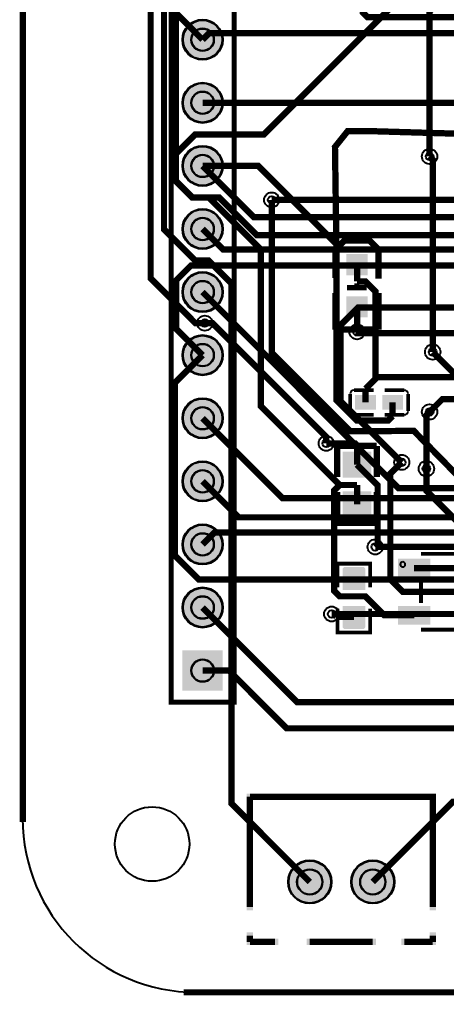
# Model space of a CAD drawing. Header units: millimetres. Extents: x -90 to -2, y -24 to 97.
# Drawn here: x -89.8 to -72.6, y -24.13 to 15.16 of the extents above; entities that cross this region are included whole.
import ezdxf

# ---------------------------------------------------------------- set-up
doc = ezdxf.new("R2010")
doc.units = ezdxf.units.MM
for name, color, linetype, true_color in [('BoardOutLine', 7, 'Continuous', 0xff00ff), ('BottomLayer', 7, 'Continuous', 0x0000ff), ('BottomSolderMaskLayer', 7, 'Continuous', 0xaa00ff), ('Document', 7, 'Continuous', 0xffffff), ('Hole', 7, 'Continuous', 0x222222), ('Multi-Layer', 7, 'Continuous', 0xc0c0c0), ('TopLayer', 7, 'Continuous', 0xff0000), ('TopPasteMaskLayer', 7, 'Continuous', 0x808080), ('TopSilkLayer', 7, 'Continuous', 0xffcc00), ('TopSolderMaskLayer', 7, 'Continuous', 0x800080)]:
    doc.layers.add(name, color=color, linetype=linetype, true_color=true_color)

msp = doc.modelspace()

# ---------------------------------------------------------------- hatches: boundary and pattern name
at = {"layer": 'BottomSolderMaskLayer'}
for points in [[(-83.236, 14.351, 1), (-81.61, 14.351, 1)], [(-83.236, 11.811, 1), (-81.61, 11.811, 1)], [(-83.236, 9.271, 1), (-81.61, 9.271, 1)], [(-83.236, 6.731, 1), (-81.61, 6.731, 1)], [(-83.236, 4.191, 1), (-81.61, 4.191, 1)], [(-83.236, 1.651, 1), (-81.61, 1.651, 1)], [(-83.236, -0.889, 1), (-81.61, -0.889, 1)], [(-83.236, -3.429, 1), (-81.61, -3.429, 1)], [(-83.236, -5.969, 1), (-81.61, -5.969, 1)], [(-83.236, -8.509, 1), (-81.61, -8.509, 1)], [(-83.236, -11.862), (-83.236, -10.236), (-81.61, -10.236), (-81.61, -11.862)], [(-78.981, -19.558, 1), (-77.23, -19.558, 1)], [(-76.441, -19.558, 1), (-74.69, -19.558, 1)]]:
    msp.add_hatch(color=256, dxfattribs=at).paths.add_polyline_path(points)
at = {"layer": 'Document'}
for points in [[(-76.151, 5.638), (-76.151, 4.978), (-76.303, 4.978), (-76.303, 5.638)], [(-76.099, 3.785), (-76.099, 3.124), (-76.251, 3.124), (-76.251, 3.785)], [(-76.475, 3.509), (-75.815, 3.509), (-75.815, 3.357), (-76.475, 3.357)], [(-80.645, -20.701), (-80.645, -16.002), (-73.025, -16.002), (-73.025, -20.701), (-73.279, -20.701), (-73.279, -16.256), (-80.391, -16.256), (-80.391, -20.701)], [(-79.375, -22.098), (-80.645, -22.098), (-80.645, -21.59), (-80.391, -21.59), (-80.391, -21.844), (-79.375, -21.844)], [(-74.422, -22.098), (-73.025, -22.098), (-73.025, -21.59), (-73.279, -21.59), (-73.279, -21.844), (-74.422, -21.844)], [(-78.232, -22.098), (-78.232, -21.844), (-75.438, -21.844), (-75.438, -22.098)]]:
    msp.add_hatch(color=256, dxfattribs=at).paths.add_polyline_path(points)
at = {"layer": 'Multi-Layer'}
for points in [[(-83.211, 14.351, 1), (-81.636, 14.351, 1)], [(-83.211, 11.811, 1), (-81.636, 11.811, 1)], [(-83.211, 9.271, 1), (-81.636, 9.271, 1)], [(-83.211, 6.731, 1), (-81.636, 6.731, 1)], [(-83.211, 4.191, 1), (-81.636, 4.191, 1)], [(-83.211, 1.651, 1), (-81.636, 1.651, 1)], [(-83.211, -0.889, 1), (-81.636, -0.889, 1)], [(-83.211, -3.429, 1), (-81.636, -3.429, 1)], [(-83.211, -5.969, 1), (-81.636, -5.969, 1)], [(-83.211, -8.509, 1), (-81.636, -8.509, 1)], [(-83.211, -11.836), (-83.211, -10.262), (-81.636, -10.262), (-81.636, -11.836)], [(-78.955, -19.558, 1), (-77.255, -19.558, 1)], [(-76.415, -19.558, 1), (-74.715, -19.558, 1)]]:
    msp.add_hatch(color=256, dxfattribs=at).paths.add_polyline_path(points)
at = {"layer": 'TopLayer'}
for points in [[(-76.6, 5.696), (-75.8, 5.696), (-75.8, 4.896), (-76.6, 4.896)], [(-76.6, 3.994), (-75.8, 3.994), (-75.8, 3.194), (-76.6, 3.194)], [(-75.461, 0.016), (-75.461, -0.524), (-76.251, -0.524), (-76.251, 0.016)], [(-75.161, 0.016), (-75.161, -0.524), (-74.371, -0.524), (-74.371, 0.016)], [(-76.75, -3.256), (-76.75, -2.256), (-75.65, -2.256), (-75.65, -3.256)], [(-76.75, -4.856), (-76.75, -3.856), (-75.65, -3.856), (-75.65, -4.856)], [(-73.273, -7.274), (-74.523, -7.274), (-74.523, -6.574), (-73.273, -6.574)], [(-76.759, -7.778), (-75.895, -7.778), (-75.895, -6.972), (-76.759, -6.972)], [(-76.759, -8.478), (-75.895, -8.478), (-75.895, -9.285), (-76.759, -9.285)], [(-73.273, -9.174), (-74.523, -9.174), (-74.523, -8.474), (-73.273, -8.474)]]:
    msp.add_hatch(color=256, dxfattribs=at).paths.add_polyline_path(points)
at = {"layer": 'TopPasteMaskLayer'}
for points in [[(-76.6, 5.696), (-75.8, 5.696), (-75.8, 4.896), (-76.6, 4.896)], [(-76.6, 3.994), (-75.8, 3.994), (-75.8, 3.194), (-76.6, 3.194)], [(-76.091, -0.479), (-76.091, -0.029), (-76.041, 0.021), (-75.561, 0.021), (-75.491, -0.029), (-75.491, -0.479), (-75.561, -0.529), (-76.041, -0.529)], [(-75.131, -0.479), (-75.131, -0.029), (-75.061, 0.021), (-74.581, 0.021), (-74.531, -0.029), (-74.531, -0.479), (-74.581, -0.529), (-75.061, -0.529)], [(-76.75, -3.256), (-76.75, -2.256), (-75.65, -2.256), (-75.65, -3.256)], [(-76.75, -4.856), (-76.75, -3.856), (-75.65, -3.856), (-75.65, -4.856)], [(-73.273, -7.274), (-74.523, -7.274), (-74.523, -6.574), (-73.273, -6.574)], [(-76.777, -6.933), (-76.777, -7.733), (-76.727, -7.783), (-76.499, -7.783), (-76.499, -7.413), (-76.169, -7.413), (-76.169, -7.783), (-75.927, -7.783), (-75.877, -7.733), (-75.877, -6.933), (-75.927, -6.883), (-76.727, -6.883)], [(-75.877, -9.323), (-75.877, -8.523), (-75.927, -8.473), (-76.155, -8.473), (-76.155, -8.843), (-76.485, -8.843), (-76.485, -8.473), (-76.727, -8.473), (-76.777, -8.523), (-76.777, -9.323), (-76.727, -9.373), (-75.927, -9.373)], [(-73.273, -9.174), (-74.523, -9.174), (-74.523, -8.474), (-73.273, -8.474)]]:
    msp.add_hatch(color=256, dxfattribs=at).paths.add_polyline_path(points)
at = {"layer": 'TopSolderMaskLayer'}
for points in [[(-83.236, 14.351, 1), (-81.61, 14.351, 1)], [(-83.236, 11.811, 1), (-81.61, 11.811, 1)], [(-83.236, 9.271, 1), (-81.61, 9.271, 1)], [(-83.236, 6.731, 1), (-81.61, 6.731, 1)], [(-76.626, 5.721), (-75.775, 5.721), (-75.775, 4.871), (-76.626, 4.871)], [(-83.236, 4.191, 1), (-81.61, 4.191, 1)], [(-76.626, 4.02), (-75.775, 4.02), (-75.775, 3.169), (-76.626, 3.169)], [(-83.236, 1.651, 1), (-81.61, 1.651, 1)], [(-75.436, 0.041), (-75.436, -0.549), (-76.277, -0.549), (-76.277, 0.041)], [(-75.187, 0.041), (-75.187, -0.549), (-74.346, -0.549), (-74.346, 0.041)], [(-83.236, -0.889, 1), (-81.61, -0.889, 1)], [(-76.778, -3.279), (-76.778, -2.233), (-75.622, -2.233), (-75.622, -3.279)], [(-83.236, -3.429, 1), (-81.61, -3.429, 1)], [(-76.778, -4.879), (-76.778, -3.833), (-75.622, -3.833), (-75.622, -4.879)], [(-83.236, -5.969, 1), (-81.61, -5.969, 1)], [(-73.248, -7.299), (-74.549, -7.299), (-74.549, -6.549), (-73.248, -6.549)], [(-76.786, -7.802), (-75.868, -7.802), (-75.868, -6.948), (-76.786, -6.948)], [(-83.236, -8.509, 1), (-81.61, -8.509, 1)], [(-76.786, -8.454), (-75.868, -8.454), (-75.868, -9.308), (-76.786, -9.308)], [(-73.248, -9.199), (-74.549, -9.199), (-74.549, -8.449), (-73.248, -8.449)], [(-83.236, -11.862), (-83.236, -10.236), (-81.61, -10.236), (-81.61, -11.862)], [(-78.981, -19.558, 1), (-77.23, -19.558, 1)], [(-76.441, -19.558, 1), (-74.69, -19.558, 1)]]:
    msp.add_hatch(color=256, dxfattribs=at).paths.add_polyline_path(points)

# ---------------------------------------------------------------- linework, layer by layer
at = {"layer": 'BoardOutLine', "const_width": 0.254}
for points in [[(-89.662, -17.145), (-89.672, 63.101)], [(-10.922, -24.003), (-83.185, -24.003)]]:
    msp.add_lwpolyline(points, dxfattribs=at)
at = {"layer": 'BoardOutLine'}
msp.add_arc((-82.677, -17.003), 7, 180, 270, dxfattribs=at)
at = {"layer": 'BottomLayer', "const_width": 0.254}
for points in [[(-48.768, 86.043), (-49.038, 86.043), (-64.441, 70.64), (-64.441, 70.035), (-75.451, 59.025), (-82.338, 59.025), (-84.727, 56.636), (-84.727, 16.655), (-82.423, 14.351)], [(-57.145, 17.087), (-60.999, 20.941), (-63.439, 20.941), (-63.743, 20.638), (-63.743, 19.156), (-62.846, 18.259), (-62.846, 15.591), (-70.538, 7.899), (-79.638, 7.899)], [(-75.565, -19.558), (-72.342, -16.335), (-53.766, -16.335), (-50.199, -12.768), (-50.199, 7.65), (-50.843, 8.294), (-51.151, 8.294), (-61.513, 18.657), (-61.513, 18.813), (-63, 20.3), (-63.157, 20.3)], [(-62.29, -2.235), (-59.315, 0.739), (-59.315, 6.049), (-59.751, 6.485), (-80.236, 6.485), (-81.753, 8.001), (-82.852, 8.001), (-83.523, 8.672), (-83.523, 9.735), (-82.717, 10.541), (-79.948, 10.541), (-74.36, 16.129)], [(-72.771, 16.002), (-73.279, 15.494), (-73.279, 9.652)], [(-82.423, 9.271), (-80.361, 7.209), (-64.603, 7.209), (-59.918, 11.893)], [(-82.423, 6.731), (-81.591, 5.899), (-61.046, 5.899)], [(-59.926, 5.768), (-60.432, 5.265), (-62.992, 5.207), (-64.897, 5.461), (-66.421, 5.461), (-66.576, 5.265), (-66.698, 5.265), (-82.885, 5.265), (-83.493, 4.658), (-83.493, 2.72), (-82.423, 1.651)], [(-53.848, -12.319), (-53.848, -11.775), (-61.92, -3.703), (-74.529, -3.703), (-82.423, 4.191)], [(-70.08, 3.567), (-76.155, 3.567), (-76.867, 2.855), (-76.867, -0.198), (-74.399, -2.666)], [(-82.337, 2.941), (-82.027, 2.941), (-77.441, -1.645), (-77.441, -1.9)], [(-76.2, 2.589), (-76.151, 2.54), (-65.024, 2.54)], [(-82.423, 1.651), (-83.547, 0.527), (-83.547, -6.41), (-82.58, -7.377), (-63.87, -7.377), (-58.928, -12.319)], [(-73.152, 1.778), (-68.707, -2.667), (-65.659, -2.667)], [(-55.118, -12.171), (-55.118, -11.081), (-62.089, -4.11), (-79.202, -4.11), (-82.423, -0.889)], [(-73.279, -0.635), (-73.406, -0.762), (-73.406, -2.921)], [(-67.831, -4.879), (-80.973, -4.879), (-82.423, -3.429)], [(-55.947, -11.081), (-61.542, -5.487), (-81.941, -5.487), (-82.423, -5.969)], [(-75.469, -6.072), (-61.818, -6.072)], [(-82.423, -8.509), (-78.613, -12.319), (-61.468, -12.319)], [(-77.221, -8.771), (-67.095, -8.771), (-67.012, -8.853)], [(-82.423, -11.049), (-81.357, -11.049)], [(-81.357, -11.049), (-79.031, -13.374), (-57.444, -13.374), (-56.388, -12.319)]]:
    msp.add_lwpolyline(points, dxfattribs=at)
at = {"layer": 'BottomSolderMaskLayer'}
for centre, radius in [((-82.423, 14.351), 0.813), ((-82.423, 14.351), 0.459), ((-82.423, 11.811), 0.813), ((-82.423, 11.811), 0.459), ((-82.423, 9.271), 0.813), ((-82.423, 9.271), 0.459), ((-82.423, 6.731), 0.813), ((-82.423, 6.731), 0.459), ((-82.423, 4.191), 0.813), ((-82.423, 4.191), 0.459), ((-82.423, 1.651), 0.813), ((-82.423, 1.651), 0.459), ((-82.423, -0.889), 0.813), ((-82.423, -0.889), 0.459), ((-82.423, -3.429), 0.813), ((-82.423, -3.429), 0.459), ((-82.423, -5.969), 0.813), ((-82.423, -5.969), 0.459), ((-82.423, -8.509), 0.813), ((-82.423, -8.509), 0.459), ((-82.423, -11.049), 0.459), ((-78.105, -19.558), 0.875), ((-75.565, -19.558), 0.875), ((-78.105, -19.558), 0.515), ((-75.565, -19.558), 0.515)]:
    msp.add_circle(centre, radius, dxfattribs=at)
at = {"layer": 'Document'}
msp.add_arc((-74.358, -6.774), 0.1, 90, 87.4177, dxfattribs=at)
at = {"layer": 'Hole'}
for centre, radius in [((-73.279, 9.652), 0.155), ((-79.638, 7.899), 0.153), ((-82.337, 2.941), 0.153), ((-76.2, 2.589), 0.153), ((-73.152, 1.778), 0.155), ((-73.279, -0.635), 0.155), ((-77.441, -1.9), 0.153), ((-74.399, -2.666), 0.153), ((-73.406, -2.921), 0.155), ((-75.469, -6.072), 0.153), ((-77.221, -8.771), 0.153)]:
    msp.add_circle(centre, radius, dxfattribs=at)
at = {"layer": 'Multi-Layer'}
for centre, radius in [((-82.423, 14.351), 0.787), ((-82.423, 14.351), 0.445), ((-82.423, 11.811), 0.787), ((-82.423, 11.811), 0.445), ((-82.423, 9.271), 0.787), ((-73.279, 9.652), 0.31), ((-82.423, 9.271), 0.445), ((-79.638, 7.899), 0.305), ((-82.423, 6.731), 0.787), ((-82.423, 6.731), 0.445), ((-82.423, 4.191), 0.787), ((-82.423, 4.191), 0.445), ((-82.337, 2.941), 0.305), ((-76.2, 2.589), 0.305), ((-82.423, 1.651), 0.787), ((-82.423, 1.651), 0.445), ((-73.152, 1.778), 0.31), ((-82.423, -0.889), 0.787), ((-73.279, -0.635), 0.31), ((-82.423, -0.889), 0.445), ((-77.441, -1.9), 0.305), ((-82.423, -3.429), 0.787), ((-74.399, -2.666), 0.305), ((-73.406, -2.921), 0.31), ((-82.423, -3.429), 0.445), ((-82.423, -5.969), 0.787), ((-82.423, -5.969), 0.445), ((-75.469, -6.072), 0.305), ((-82.423, -8.509), 0.787), ((-82.423, -8.509), 0.445), ((-77.221, -8.771), 0.305), ((-82.423, -11.049), 0.445), ((-84.455, -18.034), 1.5), ((-78.105, -19.558), 0.85), ((-75.565, -19.558), 0.85), ((-78.105, -19.558), 0.5), ((-75.565, -19.558), 0.5)]:
    msp.add_circle(centre, radius, dxfattribs=at)
at = {"layer": 'TopLayer', "const_width": 0.254}
for points in [[(-82.423, 27.051), (-84.515, 24.959), (-84.515, 4.74), (-82.716, 2.941), (-82.337, 2.941)], [(-82.782, 18.161), (-83.978, 16.966), (-83.978, 6.72), (-82.719, 5.461), (-82.18, 5.461), (-81.262, 4.543), (-81.262, -16.401), (-78.105, -19.558)], [(-76.901, -3.577), (-80.074, -0.404), (-80.074, 5.902), (-82.173, 8.001), (-82.832, 8.001), (-83.496, 8.665), (-83.496, 15.818), (-82.423, 16.891)], [(-75.967, 16.129), (-75.967, 15.45), (-75.771, 15.254), (-71.469, 15.254), (-70.721, 16.002)], [(-58.403, 14.62), (-82.155, 14.62), (-82.423, 14.351)], [(-69.76, 13.229), (-71.178, 11.811), (-82.423, 11.811)], [(-69.71, 8.593), (-71.631, 10.551), (-75.565, 10.668), (-76.581, 10.668), (-77.089, 10.033), (-77.033, 6.121)], [(-73.279, 9.652), (-73.152, 9.525), (-73.152, 1.778)], [(-77.033, 6.122), (-80.182, 9.271), (-82.423, 9.271)], [(-67.929, -8.001), (-68.199, -7.239), (-73.914, -1.397), (-76.473, -1.415), (-79.638, 1.75), (-79.638, 7.899)], [(-74.766, -0.803), (-74.939, -0.976), (-76.213, -0.976), (-77.033, -0.156), (-77.033, 6.122)], [(-76.2, 5.296), (-76.2, 4.617)], [(-75.458, 0.761), (-75.458, 4.214), (-75.861, 4.617), (-76.2, 4.617)], [(-76.2, 2.589), (-76.2, 3.594)], [(-75.856, 0.295), (-75.458, 0.694), (-75.458, 0.761)], [(-71.735, 0.761), (-75.458, 0.761)], [(-75.856, -0.254), (-75.856, 0.295)], [(-70.958, -0.127), (-72.771, -0.127), (-73.279, -0.635)], [(-74.766, -0.254), (-74.766, -0.803)], [(-77.441, -1.9), (-76.277, -1.9), (-76.2, -1.977)], [(-76.2, -2.756), (-76.2, -1.977)], [(-76.2, -2.756), (-75.369, -3.587), (-75.369, -5.972), (-75.469, -6.072)], [(-74.859, -7.375), (-74.859, -3.125), (-74.399, -2.666)], [(-73.406, -2.921), (-73.406, -3.81), (-69.215, -8.001), (-69.215, -9.271), (-68.961, -9.525)], [(-73.898, -8.824), (-75.097, -8.824), (-75.862, -8.059), (-76.904, -8.059), (-77.121, -7.842), (-77.121, -3.796), (-76.901, -3.577)], [(-76.2, -3.577), (-76.901, -3.577)], [(-76.2, -4.356), (-76.2, -3.577)], [(-73.899, -6.924), (-71.054, -6.924), (-70.739, -7.239), (-70.739, -9.144), (-69.723, -10.16), (-64.351, -10.16), (-63.5, -9.309)], [(-76.327, -7.375), (-75.616, -7.375)], [(-75.616, -7.375), (-74.859, -7.375)], [(-71.898, -7.874), (-74.359, -7.874), (-74.859, -7.375)], [(-77.038, -8.881), (-77.149, -8.771), (-77.221, -8.771)], [(-76.327, -8.881), (-77.038, -8.881)]]:
    msp.add_lwpolyline(points, dxfattribs=at)
at = {"layer": 'TopSilkLayer'}
for points, const_width in [([(-83.693, -10.414), (-83.693, -12.319), (-81.153, -12.319), (-81.153, 28.321), (-83.693, 28.321), (-83.693, 25.781)], 0.203), ([(-83.693, 25.781), (-83.693, -10.414)], 0.203), ([(-77.064, 5.906), (-76.708, 6.261), (-75.692, 6.261), (-75.337, 5.906)], 0.254), ([(-77.064, 4.763), (-77.064, 5.906)], 0.254), ([(-75.337, 4.737), (-75.337, 5.906)], 0.254), ([(-76.607, 4.369), (-75.819, 4.369)], 0.203), ([(-76.208, 4.369), (-76.208, 4.544)], 0.203), ([(-77.064, 2.68), (-77.064, 4.153)], 0.254), ([(-75.337, 2.68), (-75.337, 4.153)], 0.254), ([(-77.064, 2.68), (-75.337, 2.68)], 0.254), ([(-76.48, 0.092), (-76.48, -0.6)], 0.152), ([(-75.537, 0.245), (-76.327, 0.245)], 0.152), ([(-75.085, 0.245), (-74.295, 0.245)], 0.152), ([(-74.142, 0.092), (-74.142, -0.6)], 0.152), ([(-76.327, -0.753), (-75.537, -0.753)], 0.152), ([(-74.295, -0.753), (-75.085, -0.753)], 0.152), ([(-77.005, -3.255), (-77.005, -2.005)], 0.254), ([(-77.005, -2.005), (-75.405, -2.005)], 0.254), ([(-75.405, -3.255), (-75.405, -2.005)], 0.254), ([(-77, -3.856), (-77, -5.106)], 0.254), ([(-75.4, -3.856), (-75.4, -5.106)], 0.254), ([(-77, -5.106), (-75.4, -5.106)], 0.254), ([(-73.624, -6.348), (-72.172, -6.348), (-72.172, -7.379)], 0.152), ([(-76.988, -7.702), (-76.988, -6.743), (-75.667, -6.743), (-75.667, -7.702)], 0.152), ([(-73.624, -8.329), (-73.624, -7.419)], 0.152), ([(-76.988, -8.554), (-76.988, -9.513), (-75.667, -9.513), (-75.667, -8.554)], 0.152), ([(-73.624, -9.4), (-72.172, -9.4), (-72.172, -8.369)], 0.152), ([(-80.518, -20.574), (-80.518, -16.129)], 0.254), ([(-80.518, -16.129), (-73.152, -16.129), (-73.152, -20.574)], 0.254), ([(-80.518, -21.971), (-80.518, -21.717)], 0.254), ([(-73.152, -21.971), (-73.152, -21.717)], 0.254), ([(-80.518, -21.971), (-79.502, -21.971)], 0.254), ([(-78.105, -21.971), (-75.565, -21.971)], 0.254), ([(-73.152, -21.971), (-74.295, -21.971)], 0.254)]:
    msp.add_lwpolyline(points, dxfattribs=dict(at, const_width=const_width))
for centre, start, end in [((-76.327, 0.092), 90, 180), ((-74.295, 0.092), 360, 90), ((-76.327, -0.6), 180, 270), ((-74.295, -0.6), 270, 0)]:
    msp.add_arc(centre, 0.152, start, end, dxfattribs=at)
at = {"layer": 'TopSolderMaskLayer'}
for centre, radius in [((-82.423, 14.351), 0.813), ((-82.423, 14.351), 0.459), ((-82.423, 11.811), 0.813), ((-82.423, 11.811), 0.459), ((-82.423, 9.271), 0.813), ((-82.423, 9.271), 0.459), ((-82.423, 6.731), 0.813), ((-82.423, 6.731), 0.459), ((-82.423, 4.191), 0.813), ((-82.423, 4.191), 0.459), ((-82.423, 1.651), 0.813), ((-82.423, 1.651), 0.459), ((-82.423, -0.889), 0.813), ((-82.423, -0.889), 0.459), ((-82.423, -3.429), 0.813), ((-82.423, -3.429), 0.459), ((-82.423, -5.969), 0.813), ((-82.423, -5.969), 0.459), ((-82.423, -8.509), 0.813), ((-82.423, -8.509), 0.459), ((-82.423, -11.049), 0.459), ((-78.105, -19.558), 0.875), ((-75.565, -19.558), 0.875), ((-78.105, -19.558), 0.515), ((-75.565, -19.558), 0.515)]:
    msp.add_circle(centre, radius, dxfattribs=at)

doc.saveas('drawing.dxf')
